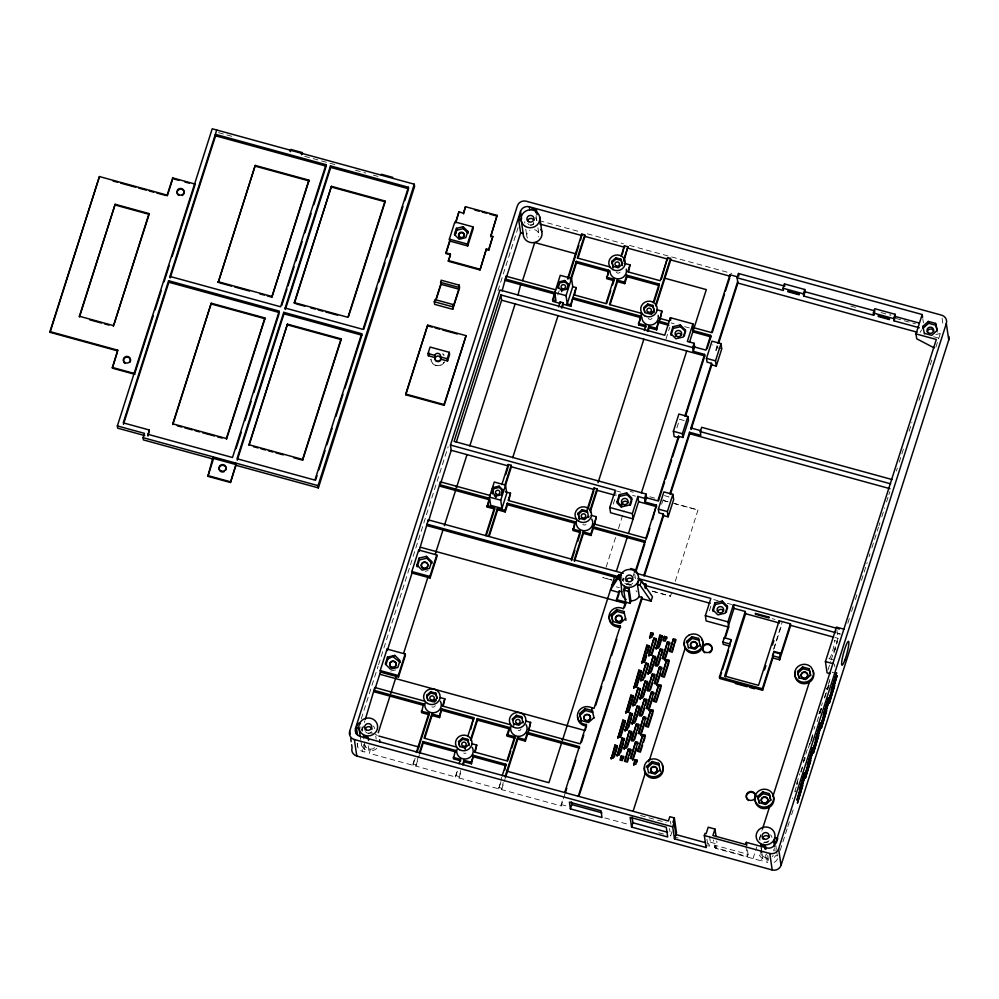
<?xml version="1.0" encoding="UTF-8"?>
<svg xmlns="http://www.w3.org/2000/svg" width="999" height="999" viewBox="0 0 999 999"><rect width="100%" height="100%" fill="white"/><g stroke="black" fill="none" stroke-linecap="round" stroke-linejoin="round"><path stroke-width="0.75" stroke-dasharray="5 3.75" d="M361.313 718.756L378.109 666.133M378.559 664.735L448.151 446.715M497.964 290.684L518.356 226.773M361.675 730.818L364.91 720.704M357.742 743.144A7.093 6.718 -8.3 0 0 362.45 751.46L364.635 752.06L365.409 749.612L363.449 736.113M533.716 222.365L532.942 224.812A9.453 8.954 -8.3 0 0 530.481 225.075M415.172 758.253L412.924 765.296L369.305 753.333L370.092 750.886L369.218 744.892M557.792 295.042L559.165 290.734M412.924 765.296L414.498 758.166M457.405 771.116L455.519 776.985L415.846 766.096L418.843 754.495M415.846 766.096L419.53 754.557M455.519 776.985L457.18 769.617M501.011 781.618L498.713 788.835L459.028 777.946L460.689 770.579M459.028 777.946L460.901 772.077M498.713 788.835L501.723 777.234M564.922 794.093L561.126 805.956L501.635 789.635L503.209 782.504M501.635 789.635L505.232 778.371M613.286 504.12L616.033 495.504L615.459 491.57M665.996 338.998L669.767 327.197M606.118 567.22L615.584 537.45M618.443 528.608L624.113 510.714M622.452 580.881L623.364 578.034L623.588 579.532M676.897 427.897L679.645 419.28L684.165 420.517L683.953 419.018M561.126 805.956L562.812 798.526M661.65 504.233L663.486 498.501M715.659 350.449L717.032 346.141L712.524 344.892M716.333 350.512L718.194 344.705M652.472 591.246L670.529 596.191L672.889 588.698M675.274 581.343L698.014 509.989L673.925 503.384M709.34 610.864L711.638 603.683M672.002 831.68L670.629 835.988L669.542 828.483M709.515 836.213L710.389 842.207L709.015 846.515L708.578 843.506L707.891 845.666L706.793 838.173M773.526 649.338L782.417 621.478M774.113 648.613L782.067 623.701M714.66 847.527L715.346 845.366L748.089 854.345L747.402 856.505L714.66 847.527L713.561 840.022M760.801 845.104L762.774 858.591L761.987 861.038L715.784 848.363L717.157 844.055L716.72 841.058M753.034 858.591L756.792 846.827M759.14 839.472L761.95 830.656M767.744 855.419L768.843 862.924L766.658 862.324L767.444 859.877L766.57 853.883M827.984 669.942L830.731 661.338M831.193 659.902L838.061 638.361L836.862 630.119M803.258 761.787L804.595 757.617M796.727 783.341L799.824 773.638M803.371 762.537L808.129 746.515M813.998 729.233L814.884 726.448M818.88 713.96L819.767 711.188M821.528 705.644L822.414 702.859M829.944 679.27L826.847 688.985L826.735 688.236M847.814 623.276L849.699 617.357M851.585 611.438L853.471 605.531M855.369 599.612L857.254 593.693M861.5 580.382L867.169 562.637M869.055 556.718L870.004 553.758M871.89 547.852L878.496 527.135M878.97 525.661L879.919 522.702M881.805 516.783L884.639 507.917M886.525 501.998L888.411 496.078M888.885 494.605L889.822 491.645M896.39 471.091L897.327 468.131M899.212 462.237L904.395 446.004M909.115 431.243L911.937 422.39M919.005 400.249L920.891 394.343M930.306 364.835L932.192 358.928M935.926 347.227L940.309 333.529L937.287 332.692M796.84 784.103L797.726 781.318M800.823 771.603L802.597 766.058M804.37 760.501L805.256 757.729M808.353 748.014L812.786 734.14M819.43 713.323L821.203 707.779M824.3 698.064L828.733 684.19M794.729 791.782L796.503 786.238M796.94 784.852L797.826 782.067M800.936 772.352L803.146 765.421M809.789 744.605L812.886 734.889M821.303 708.528L816.433 723.788L816.32 723.039M824.849 697.427L827.959 687.712M811.225 741.196L812.999 735.639M820.092 713.436L821.865 707.891M827.622 689.847L829.395 684.303M774.237 862.337A7.093 6.718 -8.3 0 0 777.672 858.316L778.333 856.243L775.773 855.531A9.453 8.954 -8.3 0 1 774.213 857.367M780.231 850.299L787.337 828.059M787.811 826.573L789.709 820.641M791.595 814.709L793.968 807.292M920.166 332.392L921.553 329.845M425.312 571.316L428.246 570.629M390.746 671.053L398.102 669.33M935.876 334.503L940.309 333.529M881.006 312.575L890.883 315.284L890.771 314.535M218.531 132.667L233.504 136.776M304.695 156.306L337.5 165.297M355.394 170.205L365.834 173.064M373.289 175.112L379.245 176.748M539.148 220.604L581.293 232.168M587.312 233.816L623.438 243.731M629.457 245.379L731.817 273.451M850.723 306.056L856.742 307.717M895.866 318.444L915.434 323.813M933.541 336.7L939.559 338.361M671.128 322.927L674.138 323.751M684.665 326.648L689.185 327.884M721.765 348.876L717.257 347.64L717.032 346.141M664.41 495.629L668.918 496.865L669.143 498.364M630.282 491.408L633.291 492.232M649.85 496.778L655.868 498.426M663.398 500.499L667.906 501.735M663.398 500.574L667.919 501.81M673.938 503.459L698.014 509.989M616.321 490.896L620.754 492.12M632.592 495.367L635.551 496.178M837.299 633.116L840.309 633.94M713.761 599.587L718.281 600.824M727.309 603.309L731.83 604.545M837.187 633.441L840.196 634.265M772.09 618.643L775.037 619.455M835.102 637.549L838.061 638.361M837.249 641.321L834.24 640.496A9.453 1.274 -74.7 0 1 832.492 651.448A9.453 1.274 -74.7 0 1 828.945 658.204M631.38 585.389L623.863 583.316L631.393 585.464M652.459 591.171L670.529 596.191M616.346 586.838L619.355 587.662M829.145 658.691L833.666 659.927M836.675 673.576L832.167 672.339L832.055 671.59M640.546 815.496L666.133 822.514M710.389 842.207L717.157 844.055M412.699 763.798L415.621 764.597M455.307 775.486L458.816 776.448M498.489 787.337L501.411 788.136M560.914 804.445L568.443 806.518M604.782 817.919L628.858 824.525M658.691 832.704L667.644 835.164M675.149 837.224L678.096 838.024M942.069 318.169L943.156 325.662M922.801 318.693L923.413 322.877M834.465 664.048L834.864 666.857M829.62 681.405L829.719 682.167M795.279 791.146L795.391 791.895M792.407 797.976L792.519 798.725M775.711 844.829L776.36 849.325M776.585 850.823L777.672 858.316M774.675 848.039L775.112 851.036M765.571 854.832L766.658 862.324M761.126 847.826L762 853.82M760.451 850.549L761.987 861.038M747.427 849.849L748.089 854.345M745.866 846.003L747.402 856.505M715.346 845.366L715.784 848.363M634.677 573.726L635.551 579.72A6.144 5.819 -8.3 0 0 634.003 577.197M670.479 821.178L670.916 824.175M633.329 573.688L633.691 576.186M621.453 575.287L622.327 581.281M536.076 215.597L536.95 221.591M537.937 227.859L538.811 233.866M525.761 229.171L526.86 236.676M375.761 736.151L376.198 739.148M368.206 745.841L369.305 753.333M360.864 726.81L361.301 729.807M363.536 744.555L364.635 752.06M360.264 736.463L360.701 739.46M360.926 740.958L362.45 751.46M357.18 743.618L357.617 746.615M762.774 858.591A9.453 8.954 -8.3 0 1 758.566 853.071M763.323 843.069A9.453 8.954 -8.3 0 1 768.081 841.957M376.848 748.376A9.453 8.954 -8.3 0 1 370.092 750.886M365.409 749.612A9.453 8.954 -8.3 0 1 361.213 744.093M368.269 733.229A9.453 8.954 -8.3 0 1 373.151 733.316M375.399 734.253A9.453 8.954 -8.3 0 1 377.297 735.714M769.018 840.659A3.546 3.359 -8.3 0 1 764.135 841.807M371.665 731.668A3.546 3.359 -8.3 0 1 370.317 732.879M369.455 733.204A3.546 3.359 -8.3 0 1 365.534 731.568M533.878 223.514A3.546 3.359 -8.3 0 1 532.529 224.713M531.668 225.037A3.546 3.359 -8.3 0 1 529.832 225M528.995 224.65A3.546 3.359 -8.3 0 1 527.747 223.401M773.189 855.419A6.144 5.819 -8.3 0 1 772.165 856.605M767.769 858.241A6.144 5.819 -8.3 0 1 761.85 852.309M773.401 849.6A6.144 5.819 -8.3 0 1 773.963 851.011M760.039 840.321A6.144 5.819 -8.3 0 1 760.801 835.913M770.491 834.877A6.144 5.819 -8.3 0 1 771.99 837.512M374.712 747.714A6.144 5.819 -8.3 0 1 364.623 744.705M362.649 731.218A6.144 5.819 -8.3 0 1 363.524 726.822M373.226 725.986A6.144 5.819 -8.3 0 1 374.662 728.658M534.627 229.67A6.144 5.819 -8.3 0 1 538.711 236.875M527.422 238.087A6.144 5.819 -8.3 0 1 529.945 230.17M524.887 223.177A6.144 5.819 -8.3 0 1 524.737 221.666M535.352 217.732A6.144 5.819 -8.3 0 1 536.85 220.367M626.773 584.053A9.453 8.954 -8.3 0 1 629.083 583.204M632.692 583.141A3.546 3.359 -8.3 0 1 626.56 583.029M635.963 590.696A6.144 5.819 -8.3 0 1 636.95 591.883M623.551 581.53A6.144 5.819 -8.3 0 1 624.35 578.608M444.343 362.113A7.093 6.718 -8.3 0 1 430.981 359.578L430.931 359.278A7.093 6.718 -8.3 0 0 444.305 361.813M442.807 354.083A7.093 6.718 -8.3 0 1 443.993 355.407M442.757 353.783A7.093 6.718 -8.3 0 1 443.956 355.107M835.077 650.162A9.453 1.274 -74.7 0 1 835.776 647.839M833.903 653.071A12.4 1.673 -74.7 0 1 835.326 647.901M836.588 644.105A12.4 1.673 -74.7 0 1 837.512 641.77M652.047 318.344A2.248 2.123 -8.3 0 1 648.164 318.281M620.142 272.128A2.248 2.123 -8.3 0 1 616.258 272.065M586.026 524.413A2.248 2.123 -8.3 0 1 582.854 524.363M521.003 729.108A2.248 2.123 -8.3 0 1 518.206 730.569M466.021 753.071A2.248 2.123 -8.3 0 1 463.773 753.034M435.214 705.581A2.248 2.123 -8.3 0 1 434.59 706.518M434.115 706.855A2.248 2.123 -8.3 0 1 431.88 706.805M611.813 580.019L602.784 577.547L611.825 580.094"/><path stroke-width="1.5" d="M540.946 229.433A9.453 8.954 -8.3 0 1 534.752 242.47A9.453 8.954 -8.3 0 1 523.189 233.604L521.216 220.117L521.615 217.794M626.223 599.575A9.453 8.954 -8.3 0 1 621.778 591.733L620.441 577.434M624.45 607.604L625.736 603.546L623.776 590.059L624.475 587.587L629.145 588.873L630.893 600.861L630.119 603.309L616.495 599.575L619.218 591.033L621.778 591.733M49.95 331.593L117.682 350.174L117.795 350.924L50.062 332.342L49.95 331.593L99.438 176.561L167.17 195.142L172.665 177.909L195.242 184.103L172.09 256.643M50.062 332.342L99.438 176.561M115.147 204.283L79.508 317.008L79.396 316.258L115.147 204.283L149.013 213.574L149.113 214.323L113.849 324.825M113.374 326.298L149.013 213.574M134.865 374.338L112.288 368.144L117.682 350.174M112.75 366.708L117.333 352.36M167.283 195.891L172.315 180.095M144.78 435.601L117.682 428.171L117.358 425.924L212.213 128.771L414.273 184.203L414.597 186.451L318.381 487.899L235.964 465.297L235.639 463.049M153.184 315.859L134.765 373.589L112.188 367.395M155.082 309.94L161.226 290.697M164.061 281.805L169.256 265.522M147.815 434.278L232.505 457.505L279.245 311.089L168.606 280.744L123.252 422.852L149.188 429.97L148.027 435.776L149.188 429.97M313.911 204.645L326.198 166.159L325.974 164.66L215.347 134.316L215.572 135.814L170.205 277.934L169.992 276.436L216.721 130.02M123.464 424.35L168.831 282.242L168.606 280.744M235.964 465.297L230.469 482.517L207.892 476.323L213.386 459.103L143.406 439.91L143.069 437.662L144.455 433.354L117.358 425.924M211.239 303.234L172.74 423.813L226.361 438.524L226.473 439.273L264.96 318.693L264.86 317.944L211.239 303.234L172.852 424.563M255.22 165.434L218.219 282.455L255.22 165.434L308.841 180.132L308.953 180.881L271.84 297.165L267.37 295.941M302.41 153.334L302.297 152.585L291.009 149.488L290.322 151.636L290.097 150.137M302.297 152.585L301.611 154.733L301.386 153.234M207.892 476.323L213.062 456.855M226.361 438.524L264.86 317.944M271.84 297.165L308.841 180.132M325.974 164.66L280.619 306.78L169.992 276.436M236.026 448.651L241.221 432.38M244.992 420.542L251.136 401.323M253.958 392.445L278.983 314.061M281.78 305.319L286.975 289.036M287.924 286.076L294.068 266.82M295.954 260.901L302.098 241.658M304.932 232.779L311.076 213.536M283.753 312.325L237.013 458.741L314.91 480.107L361.65 333.691L283.753 312.325L283.978 313.823L237.238 460.239M330.719 167.395L285.352 309.515L285.127 308.017L330.494 165.896L408.391 187.263L408.603 188.761L330.719 167.395L330.494 165.896M230.469 482.517L235.864 464.547L213.287 458.354M302.672 460.177L341.159 339.598L341.059 338.848L287.437 324.138L248.938 444.717L302.56 459.428L302.672 460.177L293.731 457.717M331.418 186.326L294.418 303.359L294.305 302.61L331.418 186.326L385.04 201.036L385.152 201.786L348.501 316.583M249.051 445.467L287.437 324.138M302.56 459.428L341.059 338.848M385.04 201.036L347.927 317.307L294.305 302.61M408.391 187.263L363.024 329.383L285.127 308.017M315.597 480.119L317.008 475.686M318.906 469.767L325.037 450.549M326.923 444.63L332.118 428.359M335.901 416.533L342.982 394.343M344.867 388.424L361.863 335.189L361.65 333.691M363.711 329.395L376.948 287.949M378.833 282.03L384.977 262.787M386.863 256.855L392.07 240.572M395.841 228.734L402.934 206.531M404.82 200.612L408.129 190.247M318.381 487.899L318.044 485.651L414.273 184.203M449.363 239.123L454.857 221.903L472.914 226.848L473.189 228.721L467.694 245.954L449.637 240.996L449.363 239.123L467.42 244.081L467.694 245.954M445.854 252.834L450.362 254.083L450.474 254.832L445.966 253.596L445.854 252.834L449.637 240.996M455.606 222.29L458.916 211.925L463.424 213.162L465.484 206.706L497.102 215.372L490.671 236.588L497.102 215.372M446.428 252.135L450.162 240.434M455.756 222.902L458.916 211.925M456.468 228.309L454.47 234.553L459.14 239.236L465.809 237.662L467.807 231.418L463.136 226.748L456.468 228.309L456.743 230.182L455.082 235.389M459.215 285.152L459.602 287.774L452.734 309.303L434.665 304.358L434.29 301.735L434.977 299.575L453.034 304.533L453.309 306.406L458.803 289.173L459.215 285.152L441.158 280.195L440.746 284.228L435.701 300.012M405.694 394.043L427.684 325.137L466.071 335.664L444.18 405.319L405.794 394.792L405.694 394.043L444.068 404.57L444.18 405.319M486.55 249.5L488.811 250.125L486.438 248.751L480.019 269.955L448.414 261.288L450.362 254.083M405.794 394.792L427.684 325.137M436.501 298.614L441.083 284.253M448.414 261.288L450.062 256.119M463.536 213.923L465.484 206.706M428.022 353.509L430.082 347.053L449.263 352.31L449.6 354.558L447.54 361.026L440.759 359.165A2.947 2.797 -8.3 0 1 437.075 361.089A2.947 2.797 -8.3 0 1 435.114 357.617L428.346 355.756L428.022 353.509L434.79 355.369A2.947 2.797 -8.3 0 1 438.474 353.446A2.947 2.797 -8.3 0 1 440.434 356.918L440.821 359.615M428.346 355.756L429.17 353.171M467.42 244.081L472.914 226.848M452.734 309.303L453.034 304.533M447.54 361.026L447.202 358.778L449.263 352.31M480.019 269.955L486.438 248.751M488.698 249.375L492.819 236.451L490.571 235.839M488.811 250.125L492.819 236.451M444.068 404.57L466.071 335.664M350.1 734.215L349.662 731.218L517.382 205.831A7.093 6.718 -8.3 0 1 526.211 201.224L941.632 315.172A7.093 6.718 -8.3 0 1 946.34 323.489L948.75 339.972L781.031 865.359A7.093 6.718 -8.3 0 1 772.202 869.967L356.78 756.018A7.093 6.718 -8.3 0 1 352.073 747.702L351.636 744.705M356.431 734.14L355.557 728.146L520.516 211.376A7.093 6.718 -8.3 0 1 529.358 206.768L922.189 314.523L922.601 317.307M357.53 735.064L356.443 727.572L357.854 723.114L360.427 723.813M555.756 289.847L506.093 276.224L506.306 277.722L520.616 232.904L518.656 219.405L520.079 214.947M490.122 495.479L440.447 481.855L440.671 483.354L451.223 450.299L450.462 445.054L499.95 290.022L664.76 335.227L670.354 317.682L692.931 323.876L692.806 331.905L710.876 336.863L707.105 348.663M365.372 719.255L374.812 687.499L424.475 701.111M380.207 670.579L387.075 649.05L405.144 654.008L405.357 655.506L398.489 677.035L380.419 672.077L380.207 670.579L398.264 675.536L398.489 677.035M411.825 571.54L418.693 549.999L436.763 554.957L436.975 556.455L430.107 577.984L412.038 573.039L411.825 571.54L429.882 576.485L430.107 577.984M418.693 549.999L418.918 551.498L428.321 519.855L571.353 559.09L571.565 560.589L574.862 550.274M428.321 519.855L428.534 521.353L440.447 481.855M502.122 290.846L506.093 276.224M380.419 672.077L375.025 688.998L374.812 687.499M412.038 573.039L387.3 650.549L387.075 649.05M685.576 416.121L704.782 355.931L704.57 354.42L693.281 351.336L692.732 347.577L500.824 294.942L454.083 441.371L645.991 494.006L646.54 497.752L645.167 502.06L656.455 505.157L652.547 519.592M387.512 657.13L385.314 664.023L390.472 669.18L397.827 667.457L400.025 660.564L394.867 655.406L387.512 657.13L387.787 659.003L386.026 664.522M419.13 558.091L419.405 559.964L417.207 566.845L416.933 564.972L419.13 558.091L426.486 556.356L431.643 561.513L431.918 563.386L426.76 558.229L426.486 556.356M456.268 442.182L501.598 300.2L500.824 294.942M535.639 212.6L536.426 210.152L531.755 208.866M431.643 561.513L429.445 568.406L422.09 570.142L416.933 564.972M378.259 732.704L389.947 696.116L389.722 694.617M396.228 676.423L390.834 693.331L390.609 691.832M403.571 653.421L427.847 577.372M435.177 554.408L442.969 529.994M444.343 525.686L455.581 490.484L455.369 488.986M467.02 454.632L456.468 487.699L456.256 486.201M469.817 445.891L515.134 303.908M517.932 295.18L521.003 283.354M522.577 280.594L534.727 242.545L576.161 253.908L578.858 245.454M398.264 675.536L405.144 654.008M429.882 576.485L436.763 554.957M417.42 751.223L429.071 714.697L421.503 712.624L423.588 703.908L373.913 690.284M486.251 535.589L494.717 509.065L487.15 506.993L489.235 498.264L439.56 484.652M489.448 497.102L494.268 482.03L505.556 485.114L506.755 493.369L501.948 508.441L490.659 505.344L489.448 497.102L500.736 500.199L501.948 508.441M560.139 301.935L560.352 303.434L552.784 301.361L552.572 299.862L560.252 275.312L571.54 278.409L572.739 286.651L567.245 303.883L570.629 304.807L570.841 306.306L563.274 304.233L563.061 302.734L560.139 301.935L558.528 306.955M487.15 506.993L488.986 501.211M553.246 299.912L555.094 294.131L505.419 280.507M493.793 487.4L492.395 493.631L493.793 487.4L499.088 486.151L502.784 489.872L501.785 494.855M559.44 281.768L558.041 287.987L559.44 281.768L564.722 280.519L568.431 284.228L567.432 289.223M416.296 752.534L428.858 713.199L421.278 711.126M485.564 535.564L494.493 507.567L486.925 505.494M501.823 484.602L508.241 464.498L511.163 465.297L511.388 466.808L500.736 500.199M567.507 278.833L581.793 234.103L584.715 234.902L584.927 236.401L578.021 258.054M505.706 474.612L508.004 467.432M568.194 278.871L575.699 255.369M580.656 239.822L581.793 234.103M512.712 457.654L558.041 315.672M502.784 489.872L501.211 494.817L495.916 496.066L492.22 492.357M568.431 284.228L566.845 289.186L561.563 290.422L557.854 286.713M419.305 753.059L422.989 741.508L455.394 750.399L455.619 751.897L423.214 743.006L422.989 741.508M431.78 713.998L431.993 715.496L439.56 717.582L439.348 716.071L431.78 713.998L424.063 738.161L456.468 747.052M488.486 536.363L497.415 508.366L504.982 510.439L505.207 511.938L497.639 509.865L497.415 508.366M504.745 485.402L511.163 465.297M561.45 307.754L563.061 302.734M570.367 279.82L576.273 261.338L608.678 270.23L607.567 275.899M584.715 234.902L577.335 257.992L609.74 266.883M419.992 753.109L423.214 743.006M424.737 738.249L431.993 715.496M489.173 536.388L497.639 509.865M562.075 308.004L563.274 304.233M567.245 303.883L566.033 295.642L576.485 262.837L576.273 261.338M439.348 716.071L441.645 708.853L473.763 717.669L470.766 729.233M440.334 697.614L444.842 698.85L442.545 706.068L510.277 724.65M504.982 510.439L507.292 503.221L575.024 521.803L575.237 523.301L507.504 504.72L507.292 503.221M505.444 491.833L510.489 493.219L508.179 500.437L575.911 519.018M570.629 304.807L576.123 287.587L572.739 286.651M439.56 717.582L441.645 708.853M443.219 706.131L444.842 698.85M505.207 511.938L507.504 504.72M508.866 500.487L510.489 493.219M570.841 306.306L572.927 297.59L640.659 316.171L638.573 324.887L646.153 326.96M574.5 294.855L576.123 287.587M453.184 757.342L460.464 759.34L460.676 760.838L453.396 758.84L455.394 750.399M612.574 284.977L613.96 280.669L606.68 278.671L608.678 270.23M459.053 763.736L460.464 759.34M467.794 736.363L473.763 717.669M606.455 277.173L613.736 279.171L605.931 303.609L573.826 294.805M621.116 256.069L624.387 245.791L627.896 246.753L623.9 261.463M606.618 303.671L610.739 290.734M622.265 254.633L624.387 245.791M462.562 764.697L463.961 760.301L471.241 762.299L471.466 763.798L464.185 761.8L463.961 760.301M470.379 740.197L477.272 718.631L509.378 727.434L509.602 728.933L477.485 720.129L477.272 718.631M617.245 280.132L617.457 281.631L624.737 283.629L624.525 282.13L617.245 280.132L609.44 304.57L641.558 313.386L641.77 314.885M623.676 259.965L627.896 246.753M463.249 764.735L464.185 761.8M471.066 740.259L477.485 720.129M610.114 304.633L617.457 281.631M471.241 762.299L473.464 755.356L505.869 764.235L504.707 770.067M472.377 743.868L476.748 745.067L474.525 752.01L506.93 760.901L514.647 736.725L507.08 734.652L509.378 727.434M624.525 282.13L626.735 275.187L659.14 284.066L659.365 285.564L626.96 276.686L626.735 275.187M624.2 263.299L630.019 264.897L627.809 271.84L660.214 280.731L667.582 257.642L670.504 258.441L670.716 259.94L655.968 306.131M471.466 763.798L473.464 755.356M475.187 752.122L476.748 745.067M624.737 283.629L626.96 276.686M628.471 271.953L630.019 264.897M572.714 529.02L580.282 531.093L580.506 532.592L572.939 530.519L575.024 521.803M638.573 324.887L641.558 313.386M511.688 748.176L514.86 738.224L507.292 736.151L509.14 730.381M573.401 529.07L574.775 524.75M502.185 775.786L505.869 764.235M571.353 559.09L580.282 531.093M587.162 509.565L594.03 488.036L596.952 488.836L597.177 490.334L590.297 511.863M644.33 330.482L645.928 325.462L638.361 323.389M653.246 302.547L659.14 284.066M507.604 760.976L510.776 751.023M577.684 541.433L580.032 534.065M588.299 508.191L593.793 490.971M654.37 301.211L658.903 286.988M661.35 279.345L667.582 257.642M598.039 482.667L643.831 339.21M505.007 776.872L517.569 737.537L525.137 739.61L525.362 741.108L517.782 739.035L517.569 737.537M583.428 533.391L574.487 561.388L574.275 559.89L583.204 531.893L590.784 533.978L590.996 535.476L583.428 533.391L583.204 531.893M590.084 510.364L596.952 488.836M647.252 331.293L648.851 326.261L656.418 328.346L656.643 329.845L649.075 327.759L648.851 326.261M655.756 304.633L670.504 258.441M505.681 776.96L517.782 739.035M647.864 331.531L649.075 327.759M525.137 739.61L527.447 732.392L579.37 746.628L579.595 748.126L527.659 733.89L527.447 732.392M530.631 722.377L528.546 731.106L530.631 722.377L526.123 721.141M590.784 533.978L593.081 526.76L645.017 540.996L645.229 542.494L593.306 528.259L593.081 526.76M596.278 516.745L594.193 525.462L596.278 516.745L591.233 515.359M656.418 328.346L658.728 321.116L668.606 323.826M661.925 311.114L659.839 319.83L661.925 311.114L656.867 309.727M525.362 741.108L527.659 733.89M590.996 535.476L593.306 528.259M656.643 329.845L658.728 321.116M645.167 502.06L644.617 498.314L637.849 496.453L632.342 513.673L633.116 518.918L610.539 512.737L609.765 507.48L615.272 490.259L450.462 445.054M617.132 501.548L619.343 494.655L626.698 492.919L631.855 498.089L629.657 504.97L622.29 506.705L617.132 501.548L617.394 503.271L621.515 507.392M672.951 326.698L670.754 333.591L675.911 338.748L683.266 337.025L685.464 330.132L680.307 324.975L672.951 326.698L673.201 328.421L671.003 335.314M617.394 503.271L619.592 496.378L619.343 494.655M630.344 505.319L631.668 501.186M684.39 335.989L685.464 330.132M692.931 323.876L687.337 341.421L694.105 343.281L694.655 347.028L693.281 351.336M616.395 571.278L627.172 537.537L626.947 536.038M628.521 533.316L638.611 501.698L637.849 496.453M641.395 492.957L686.725 350.974M689.51 342.232L693.693 329.121M694.168 327.66L706.318 289.61L664.884 278.234L664.66 276.735M619.218 591.033L619.43 592.532L610.401 590.059L617.469 579.045L618.893 574.587L621.453 575.287M644.617 498.314L645.991 494.006M692.732 347.577L694.105 343.281M617.619 598.226L618.98 593.955M672.577 456.83L678.671 437.749L674.15 436.513L673.388 431.268L678.883 414.036L687.911 416.508L688.461 420.267L682.966 437.487L678.446 436.251L657.829 500.849L646.54 497.752M630.119 603.309L628.371 591.321L629.145 588.873M634.465 572.227L635.239 569.78L630.569 568.506M564.697 792.594L579.37 746.628M625.524 602.047L623.364 608.803L621.203 607.892A9.453 8.954 -8.3 0 0 609.427 614.023A9.453 8.954 -8.3 0 0 615.709 625.112L620.317 626.073L594.005 708.453L589.585 706.942A9.453 8.954 -8.3 0 0 577.809 713.074A9.453 8.954 -8.3 0 0 584.09 724.163L586.438 724.5L580.257 743.843L528.334 729.607M635.639 570.342L645.017 540.996M646.116 539.71L645.903 538.211L656.455 505.157M684.889 416.084L704.57 354.42M692.594 330.407L710.651 335.364L705.943 350.125L694.655 347.028M737.524 276.823L729.994 274.762L711.538 332.58L693.481 327.622M565.397 792.607L566.808 788.161M569.655 779.257L575.799 759.989M581.418 742.394L583.778 735.014M585.551 729.445L586.438 724.5M636.326 570.367L644.767 543.968M646.578 538.274L649.787 528.209M658.516 500.874L664.61 481.793M665.546 478.858L671.64 459.765M712.237 332.592L724.537 294.043M725.486 291.084L729.745 277.734M595.641 705.544L601.748 686.413M603.621 680.531L609.727 661.4M611.6 655.519L616.77 639.335M658.366 509.103L663.86 491.883L672.889 494.355L673.651 499.6L668.156 516.82L663.636 515.584L663.423 514.085L658.903 512.849L658.366 509.103L667.394 511.575L668.156 516.82M682.966 437.487L682.417 433.741L687.911 416.508M706.48 358.379L711.975 341.146L721.003 343.631L721.765 348.876L716.271 366.096L711.75 364.86L711.538 363.361L707.017 362.125L706.48 358.379L715.509 360.851L716.271 366.096M718.656 343.231L737.874 283.042L737.112 277.797L738.486 273.489L784.764 286.176L784.44 283.928L804.757 289.51L805.082 291.758L803.708 296.054L873.7 315.259L874.612 312.387M641.47 580.781L652.472 596.74L651.048 601.198L640.047 585.239L641.47 580.781L638.898 580.069L637.474 584.527L639.235 596.528L641.795 597.227L642.007 598.726L578.945 796.29M643.743 575.749L663.423 514.085M669.854 493.931L689.547 432.267L700.836 435.364L700.287 431.618L701.66 427.31L892.07 479.532M711.75 364.86L691.133 429.458L690.921 427.959L711.538 363.361M717.969 343.206L737.662 281.543M644.43 575.786L663.636 515.584M670.541 493.956L689.76 433.766L689.547 432.267M570.392 808.853L569.405 802.11L601.011 810.776L601.997 817.519L570.392 808.853L571.765 804.545L571.366 801.847M667.394 511.575L672.889 494.355M715.509 360.851L721.003 343.631M578.259 796.278L641.795 597.227M645.029 587.075L645.941 584.228L642.956 583.416M645.254 588.573L645.941 584.228M615.159 746.565L611.176 759.053L614.934 745.067L617.195 745.691L617.419 747.19L615.159 746.565L614.934 745.067M623.139 721.59L617.819 738.249L622.914 720.092L625.174 720.716L625.386 722.215L623.139 721.59L622.914 720.092M631.106 696.615L625.786 713.261L630.881 695.117L633.141 695.729L633.366 697.24L631.106 696.615L630.881 695.117M639.073 671.64L633.766 688.286L638.861 670.142L641.121 670.754L641.333 672.252L639.073 671.64L638.861 670.142M647.052 646.665L641.733 663.311L646.828 645.154L649.088 645.779L649.313 647.277L647.052 646.665L646.828 645.154M651.036 634.165L649.712 638.336L650.824 632.667L653.084 633.291L653.296 634.79L651.036 634.165L650.824 632.667M617.195 745.691L613.211 758.179L610.951 757.554M625.174 720.716L619.855 737.362L617.594 736.75M633.141 695.729L627.834 712.387L625.574 711.763M641.121 670.754L635.801 687.412L633.541 686.788M649.088 645.779L643.781 662.437L641.52 661.813M653.084 633.291L651.748 637.449L649.487 636.838M614.323 756.905L616.97 748.576M620.516 737.474L624.949 723.601M628.496 712.499L632.916 698.626M636.463 687.524L640.896 673.638M644.442 662.537L646.653 655.606M647.539 652.834L648.863 648.663M622.327 739.485L617.02 756.131L622.115 737.986L624.375 738.598L624.587 740.097L622.327 739.485L622.115 737.986M630.307 714.51L624.987 731.156L630.082 713.011L632.342 713.623L632.567 715.122L630.307 714.51L630.082 713.011M638.061 688.024L632.742 704.682L635.002 705.294L640.322 688.648L638.061 688.024L632.966 706.181M646.028 663.049L640.721 679.707L642.981 680.319L648.289 663.673L646.028 663.049L640.933 681.206M654.008 638.074L648.688 654.72L650.948 655.344L656.268 638.698L654.008 638.074L648.913 656.218M624.375 738.598L619.055 755.256L616.795 754.632M632.342 713.623L627.035 730.281L624.775 729.657M620.604 752.584L623.701 742.881M628.571 727.609L631.68 717.894M636.55 702.634L639.647 692.919M644.517 677.659L648.064 666.558M651.61 655.456L656.043 641.583M621.316 755.868L619.979 760.039L622.24 760.651L623.576 756.493L621.316 755.868L620.641 760.152M629.283 730.893L624.188 749.05L629.283 730.893L631.543 731.518L631.768 733.016L627.335 746.89M637.262 705.918L632.167 724.063L637.262 705.918L639.522 706.543L639.735 708.041L635.302 721.915M645.229 680.943L640.134 699.088L645.229 680.943L647.489 681.555L647.714 683.054L643.281 696.94M653.209 655.968L648.114 674.113L653.209 655.968L655.469 656.58L655.681 658.079L651.248 671.952M660.064 636.65L656.081 649.138L659.852 635.152L662.112 635.764L662.325 637.262L660.064 636.65L659.852 635.152M631.543 731.518L626.223 748.164L623.975 747.552M639.522 706.543L634.203 723.189L631.942 722.564M647.489 681.555L642.17 698.214L639.922 697.589M655.469 656.58L650.149 673.239L647.889 672.614M662.112 635.764L658.116 648.251L655.868 647.639M659.228 646.977L661.887 638.648M628.483 748.788L624.5 761.275L626.76 761.887L630.744 749.4L628.483 748.788L625.162 761.388M636.463 723.813L631.143 740.459L633.403 741.083L638.723 724.425L636.463 723.813L631.805 740.571M644.43 698.825L639.123 715.484L641.37 716.096L646.69 699.45L644.43 698.825L639.785 715.596M652.409 673.85L647.09 690.509L649.35 691.121L654.67 674.475L652.409 673.85L647.752 690.621M660.376 648.875L655.069 665.521L657.317 666.146L662.637 649.5L660.376 648.875L655.731 665.634M664.372 636.388L663.036 640.546L665.297 641.171L666.62 637L664.372 636.388L663.698 640.659M627.422 762L628.746 757.841M629.632 755.069L630.744 749.4M634.502 739.797L636.725 732.866M637.612 730.094L638.723 724.425M642.482 714.822L644.692 707.891M645.579 705.107L646.69 699.45M650.449 689.847L652.672 682.904M653.558 680.132L654.67 674.475M658.428 664.872L660.639 657.929M661.525 655.157L662.637 649.5M632.604 758.965L637.924 742.319L635.664 741.695L630.344 758.353L632.604 758.965L632.817 760.464M640.571 733.99L645.891 717.344L643.631 716.72L638.324 733.378L640.571 733.99L640.796 735.489M648.551 709.015L653.858 692.357L651.61 691.745L646.291 708.391L648.551 709.015L648.763 710.514M656.518 684.04L661.837 667.382L659.577 666.77L654.27 683.416L656.518 684.04L656.743 685.539M664.497 659.065L669.805 642.407L667.557 641.783L662.237 658.441L664.497 659.065L664.71 660.564M631.006 758.466L635.664 741.695M638.985 733.478L643.631 716.72M646.952 708.503L651.61 691.745M654.932 683.528L659.577 666.77M662.899 658.553L667.557 641.783M737.112 277.797L783.391 290.484L783.066 288.236L784.44 283.928M633.266 759.078L636.813 747.976M641.233 734.103L644.78 723.001M649.213 709.128L652.759 698.026M657.18 684.153L660.726 673.051M665.159 659.165L668.706 648.064M635.077 761.088L633.753 765.246L634.865 759.59L637.112 760.202L637.337 761.713L635.077 761.088L634.865 759.59M642.832 734.615L637.512 751.26L639.772 751.885L645.092 735.227L642.832 734.615L638.174 751.373M650.811 709.627L645.491 726.285L647.752 726.91L653.059 710.252L650.811 709.627L646.153 726.398M658.778 684.652L653.458 701.31L655.719 701.922L661.038 685.277L658.778 684.652L654.12 701.423M666.758 659.677L661.438 676.335L663.698 676.947L669.005 660.302L666.758 659.677L662.1 676.435M673.401 638.861L669.405 651.348L671.665 651.972L675.649 639.485L673.401 638.861L670.067 651.46M637.112 760.202L635.789 764.372L633.528 763.748M640.434 751.997L642.657 745.054M643.543 742.282L644.867 738.111M648.413 727.01L652.834 713.136M656.38 702.035L660.814 688.161M664.36 677.06L668.781 663.186M672.327 652.085L675.649 639.485M633.091 811.3L645.292 773.076L645.067 771.578M649.338 760.376L685.152 648.189M631.568 827.072L630.144 817.332L666.271 827.234L667.694 836.987L631.568 827.072L632.941 822.764L632.13 817.194M803.708 296.054L803.383 293.806L804.757 289.51M725.511 637.15L728.708 627.11L706.131 620.916L705.369 615.671L710.863 598.438L637.936 578.433M714.934 602.834L712.737 609.727L717.894 614.885L725.249 613.161L727.447 606.268L722.289 601.111L714.934 602.834L715.197 604.557L712.986 611.45M702.547 648.076L703.259 645.841A4.72 4.471 -8.3 0 1 710.976 645.329A4.72 4.471 -8.3 0 1 708.728 652.384A4.72 4.471 -8.3 0 1 702.547 648.076L702.659 648.826A4.72 4.471 -8.3 0 0 704.869 652.747M702.659 648.826L703.259 645.841M726.385 612.125L727.447 606.268M728.708 627.11L727.946 621.865L733.441 604.632L835.801 632.704M729.982 646.191L723.214 644.33L722.889 642.082L724.263 637.774L731.031 639.635L731.143 640.384L719.455 676.985L719.68 678.483L762.574 690.259L772.889 657.954L772.552 655.706L773.925 651.398L780.706 653.259L780.818 654.008L774.038 652.147L773.925 651.398M733.441 604.632L733.99 608.379L724.375 638.523L724.263 637.774M729.769 644.692L731.031 639.635M355.557 728.146A7.093 6.718 -8.3 0 0 360.264 736.463L668.443 820.991L669.817 816.683L674.337 817.919L672.964 822.227L674.088 822.539L675.836 834.527L674.462 838.835L706.068 847.514L706.755 845.354M720.142 677.022L721.553 672.614M722.489 669.68L728.583 650.599M674.462 838.835L672.714 826.847L674.088 822.539M733.99 608.379L745.279 611.475L724.662 676.073L758.528 685.364L779.145 620.766L790.434 623.863L790.659 625.362L779.657 659.815L772.889 657.954M725.461 676.86L745.616 613.723L745.279 611.475M675.599 835.788L676.523 832.916L674.337 817.919M706.068 847.514L704.32 835.514L705.007 833.366L706.143 833.678L708.204 827.209L714.972 829.07L716.071 836.563M873.7 315.259L873.376 313.012L874.749 308.703L895.067 314.273L895.391 316.521L894.018 320.829L919.267 327.759M764.485 669.992L765.883 665.584M772.452 645.042L773.85 640.634M714.972 829.07L712.911 835.526L745.641 844.505L746.34 842.357L766.658 847.926A7.093 6.718 -8.3 0 0 775.486 843.331L936.325 339.473L916.008 333.903L922.189 314.523M762.574 690.259L762.349 688.748L773.588 653.583M779.657 659.815L779.332 657.567L780.706 653.259M780.818 654.008L790.434 623.863M894.018 320.829L893.693 318.581L895.067 314.273M754.932 798.263L755.644 796.028A4.72 4.471 -8.3 0 0 749.462 791.707A4.72 4.471 -8.3 0 0 747.215 798.763A4.72 4.471 -8.3 0 0 754.932 798.263L755.044 799.013A4.72 4.471 -8.3 0 1 754.27 799.924M755.044 799.013L755.644 796.028M762.424 829.182L769.455 807.13L769.242 805.631M809.327 682.242L773.039 795.916L772.826 794.417M764.697 848.825L765.471 846.378L760.801 845.104M830.082 673.638L827.072 672.814L825.424 661.575L836.425 627.122L843.955 629.183M781.031 865.359L778.633 848.875L946.34 323.489M773.8 842.045L775.224 837.587L777.796 838.286L776.373 842.744L773.8 842.045L774.462 846.54M611.825 585.601L618.893 574.587M611.85 261.363L613.261 267.645L611.85 261.363L615.809 257.792L621.003 259.216L622.414 265.484L621.003 259.216M612.025 262.637L615.996 259.066L615.809 257.792M622.227 264.211L618.269 267.794L613.074 266.371M647.714 304.008L643.743 307.58L644.967 312.587L650.162 314.011L654.133 310.427L652.896 305.432L647.714 304.008L647.889 305.282L643.93 308.853L644.855 312.612M651.336 314.385L654.32 311.7L654.133 310.427M578.096 513.211L582.067 509.64L587.262 511.063L588.673 517.332L588.486 516.058L584.527 519.642L579.333 518.219L578.096 513.211L579.52 519.492L579.333 518.219M578.284 514.485L582.255 510.914L582.067 509.64M426.673 695.316L430.631 691.745L435.826 693.169L437.05 698.164L433.091 701.748L427.897 700.324L426.673 695.316L427.772 700.349M426.86 696.59L430.819 693.019L430.631 691.745M434.265 702.122L436.251 700.336M459.677 746.565L458.566 741.533L462.537 737.961L467.719 739.385L468.956 744.38L464.985 747.964L465.172 749.238M458.753 742.806L462.724 739.235L462.537 737.961M928.333 321.428L928.608 323.301L923.088 328.271L922.826 326.398L928.333 321.428L935.564 323.401L937.274 330.369L931.755 335.339L924.525 333.354M612.874 621.965L611.226 614.522L616.745 609.54L623.975 611.525L625.948 620.354M611.5 616.395L617.02 611.413L616.745 609.54M512.462 718.843L516.421 715.272L521.615 716.695L523.026 722.976L522.852 721.703L518.881 725.274L513.686 723.85L513.873 725.124L512.462 718.843L512.649 720.129L516.608 716.545L516.421 715.272M625.674 618.481L620.167 623.463L612.936 621.478L611.226 614.522M581.256 721.003L579.607 713.573L585.127 708.591L592.357 710.576L593.993 718.019M579.882 715.446L585.402 710.464L585.127 708.591M594.055 717.532L588.548 722.502L581.318 720.529L579.607 713.573M691.945 636.638L692.207 638.361L687.2 642.869L686.95 641.146L691.945 636.638L698.501 638.423L700.299 646.453M700.049 644.73L695.042 649.238L688.498 647.452M652.085 761.525L652.335 763.248L647.34 767.756L647.09 766.033L652.085 761.525L658.628 763.311L660.426 771.34M660.177 769.617L655.182 774.125L648.626 772.339M797.577 671.49L802.584 666.97L809.128 668.768L810.676 675.074L805.669 679.582L799.125 677.784L797.577 671.49L799.063 678.259M797.826 673.214L802.834 668.693L802.584 666.97M757.717 796.378L762.712 791.857L769.255 793.656L770.803 799.962L765.808 804.47L759.265 802.672L757.717 796.378L759.203 803.146M757.966 798.101L762.961 793.581L762.712 791.857M387.787 659.003L394.867 655.406M456.743 230.182L463.411 228.621L468.081 233.291L467.807 231.418M559.627 283.042L564.91 281.793L568.618 285.502M673.201 328.421L680.556 326.698L685.714 331.855M493.981 488.673L499.275 487.425L502.972 491.146M619.592 496.378L626.947 494.642L632.105 499.812M419.405 559.964L426.76 558.229M715.197 604.557L722.552 602.834L727.709 607.991M620.317 626.073L620.529 627.572L615.921 626.61A9.453 8.954 -8.3 0 1 609.64 615.521M586.65 725.998L584.303 725.661A9.453 8.954 -8.3 0 1 577.622 716.882M928.608 323.301L935.838 325.274L937.199 330.844M805.082 291.758L875.074 310.951M895.391 316.521L919.155 323.039M783.066 288.236L803.383 293.806M873.376 313.012L893.693 318.581M539.897 224.051L582.005 235.602M584.927 236.401L624.612 247.29M628.121 248.252L667.794 259.141M670.716 259.94L730.219 276.261L729.994 274.762M215.572 135.814L326.198 166.159M518.656 219.405L521.216 220.117M474.625 209.94L479.145 211.176M482.155 212L486.675 213.237M489.685 214.061L497.202 216.121M737.874 283.042L916.982 332.168M520.616 232.904L523.189 233.604M615.996 259.066L621.191 260.489M255.332 166.184L308.953 180.881M331.531 187.075L385.152 201.786M576.485 262.837L608.891 271.728M647.889 305.282L653.084 306.705L654.32 311.7M178.796 180.32L172.777 178.659L172.665 177.909M184.815 181.968L189.335 183.204M659.615 318.331L669.492 321.041M448.301 260.539L479.907 269.206M505.207 279.008L566.033 295.642M573.151 299.088L640.883 317.67M658.94 322.615L668.818 325.324M552.572 299.862L555.956 300.786L554.745 292.545M113.099 181.031L117.607 182.268M120.617 183.092L135.677 187.225M138.686 188.049L146.204 190.11M149.213 190.934L153.734 192.17M156.743 192.994L165.772 195.479M440.472 282.355L458.529 287.3M501.598 300.2L704.782 355.931M440.746 284.228L458.803 289.173M115.247 205.032L149.113 214.323M434.29 301.735L452.347 306.681M427.797 325.886L432.217 327.098M435.177 327.909L439.597 329.121M442.557 329.932L457.317 333.978M218.107 281.706L271.728 296.416M219.705 282.867L231.618 286.126M234.603 286.95L249.5 291.034M259.927 293.893L264.385 295.117M295.904 303.758L304.845 306.218M310.801 307.842L315.272 309.078M318.244 309.89L322.714 311.114M325.699 311.938L337.612 315.197M168.831 282.242L279.458 312.587M283.978 313.823L361.863 335.189M440.434 356.918L447.202 358.778M690.921 427.959L700.799 430.669M700.287 431.618L890.683 483.841M689.76 433.766L889.947 488.673M211.351 303.983L264.96 318.693M287.537 324.887L341.159 339.598M673.388 431.268L682.417 433.741M79.396 316.258L113.262 325.549M89.823 319.83L101.598 323.064M104.545 323.863L108.953 325.087M451.223 450.299L508.466 465.996L508.241 464.498M511.388 466.808L594.255 489.535L594.03 488.036M597.177 490.334L614.585 495.104M638.611 501.698L656.668 506.655M609.765 507.48L632.342 513.673M582.255 510.914L587.449 512.337L587.262 511.063M593.968 523.963L645.903 538.211M439.785 486.151L489.448 499.775M177.322 425.799L181.793 427.023M184.765 427.834L192.22 429.882M195.192 430.694L199.663 431.918M202.647 432.742L214.56 436.001M217.532 436.825L222.003 438.049M253.521 446.69L257.992 447.914M260.964 448.738L265.434 449.962M268.419 450.774L272.877 451.998M275.861 452.822L283.304 454.857M143.069 437.662L318.044 485.651M839.435 629.02L637.824 573.726L635.239 569.78M574.275 559.89L623.201 573.314M426.948 524.163L618.856 576.798M427.16 525.661L617.569 577.884M646.166 585.726L710.152 603.284M790.659 625.362L833.628 637.15M745.616 613.723L779.47 623.014L779.145 620.766M617.469 579.045L620.029 579.745M637.474 584.527L640.047 585.239M207.78 475.574L230.357 481.768M623.776 590.059L628.371 591.321M705.369 615.671L727.946 621.865M642.007 598.726L651.048 601.198M420.292 547.202L625.736 603.546M825.424 661.575L832.954 663.636M617.02 611.413L624.25 613.398L623.975 611.525M722.889 642.082L729.657 643.943M772.552 655.706L779.332 657.567M692.207 638.361L698.751 640.147L698.501 638.423M802.834 668.693L809.377 670.491L810.614 675.536M664.585 637.886L666.845 638.511L666.62 637M673.613 640.359L675.873 640.983M654.22 639.572L656.48 640.197L656.268 638.698M667.769 643.281L670.029 643.905M660.601 650.374L662.861 650.998M653.421 657.467L655.681 658.079M666.97 661.176L669.23 661.8L669.005 660.302M719.455 676.985L762.349 688.748M735.326 683.503L747.14 686.738M750.087 687.549L754.52 688.761M646.253 664.547L648.513 665.172L648.289 663.673M659.802 668.269L662.05 668.88M652.622 675.349L654.882 675.973M645.454 682.442L647.714 683.054M659.003 686.151L661.251 686.775L661.038 685.277M638.274 689.522L640.534 690.147L640.322 688.648M651.823 693.244L654.083 693.855M644.655 700.324L646.915 700.948M637.474 707.417L639.735 708.041M651.023 711.138L653.284 711.75L653.059 710.252M643.856 718.219L646.116 718.843M585.402 710.464L592.632 712.449L592.357 710.576M636.675 725.311L638.935 725.923M629.507 732.392L631.768 733.016M643.056 736.113L645.304 736.725L645.092 735.227M635.876 743.194L638.136 743.818M379.732 674.238L585.189 730.581M430.819 693.019L436.014 694.442L436.938 698.189M516.608 716.545L521.803 717.969L521.615 716.695M628.708 750.286L630.968 750.898M652.335 763.248L658.878 765.034L658.628 763.311M762.961 793.581L769.505 795.379L770.753 800.424M621.528 757.367L623.788 757.991L623.576 756.493M374.138 691.783L423.801 705.406L423.588 703.908M441.87 710.351L473.976 719.168M462.724 739.235L467.907 740.659L469.143 745.654M464.985 747.964L459.79 746.54L458.566 741.533M473.676 756.855L506.081 765.734M356.443 727.572L359.003 728.271L360.102 735.776M378.808 736.038L418.768 747.002L418.544 745.504M349.662 731.218A7.093 6.718 -8.3 0 0 354.37 739.535L672.714 826.847M704.32 835.514L769.792 853.471A7.093 6.718 -8.3 0 0 778.633 848.875M571.765 804.545L601.873 812.811M632.941 822.764L667.557 832.267M675.836 834.527L705.594 842.694M363.449 736.113L368.119 737.399L368.556 740.396M934.152 347.889L916.72 338.773L916.008 333.903M392.894 656.655L400.299 662.437M494.255 495.479L496.103 497.34L495.916 496.066M701.66 639.585L702.047 640.097A9.453 8.954 -8.3 0 1 698.164 652.285A9.453 8.954 -8.3 0 1 685.389 648.776L684.515 646.603A9.453 8.954 -8.3 0 1 684.69 641.957M812.674 670.441L813.536 672.614A9.453 8.954 -8.3 0 1 810.788 681.231L808.79 682.617A9.453 8.954 -8.3 0 1 795.316 672.302M772.814 795.329L773.676 797.502A9.453 8.954 -8.3 0 1 770.928 806.118L768.918 807.504A9.453 8.954 -8.3 0 1 755.444 797.19M922.826 326.398L924.462 333.841M686.95 641.146L688.436 647.914M647.09 766.033L648.576 772.801M935.564 323.401L935.838 325.274M809.128 668.768L809.377 670.491M738.486 273.489L738.848 275.986M710.651 335.364L710.876 336.863M769.255 793.656L769.505 795.379M769.792 853.471L772.202 869.967M765.471 846.378L765.908 849.387M722.289 601.111L722.552 602.834M680.307 324.975L680.556 326.698M670.354 317.682L670.716 320.179M746.34 842.357L746.777 845.354M678.446 436.251L678.671 437.749M652.896 305.432L653.084 306.705M613.736 279.171L613.96 280.669M626.698 492.919L626.947 494.642M575.948 252.41L576.161 253.908M624.475 587.587L624.912 590.584M648.651 760.364L648.863 761.862M614.335 575.561L614.56 577.06L562.412 740.384L562.2 738.885M616.495 599.575L616.708 601.073M618.056 625.449L618.269 626.947M564.722 280.519L564.91 281.793M561.563 290.422L561.75 291.708M539.622 216.621L541.82 231.606M536.426 210.152L537.075 214.648M529.358 206.768L529.795 209.765M520.516 211.376L521.178 215.871M591.758 707.841L591.97 709.34M561.313 741.683L561.525 743.181L548.913 782.692L507.48 771.328L507.255 769.829M463.136 226.748L463.411 228.621M499.088 486.151L499.275 487.425M455.469 231.431L455.744 233.304M492.42 488.261L492.644 489.76M494.493 507.567L494.717 509.065M514.647 736.725L514.86 738.224M507.08 734.652L507.292 736.151M434.79 355.369L435.177 358.067M392.719 178.097L392.607 177.347L381.318 174.251L381.431 175M467.719 739.385L467.907 740.659M435.826 693.169L436.014 694.442M428.858 713.199L429.071 714.697M291.009 149.488L291.121 150.237M354.37 739.535L356.78 756.018M350.761 738.711L351.198 741.708M662.175 764.984A9.453 8.954 -8.3 0 1 658.291 777.172A9.453 8.954 -8.3 0 1 645.516 773.663L644.655 771.49A9.453 8.954 -8.3 0 1 644.817 766.845M948.875 336.501A7.093 6.718 -8.3 0 1 948.75 339.972M692.082 647.876A3.309 3.134 -8.3 0 1 690.883 643.806A3.309 3.134 -8.3 0 1 695.054 642.257A3.309 3.134 -8.3 0 1 696.99 646.053M696.628 646.803A3.309 3.134 -8.3 0 1 695.379 647.926M652.21 772.764A3.309 3.134 -8.3 0 1 651.498 768.019A3.309 3.134 -8.3 0 1 656.555 768.106A3.309 3.134 -8.3 0 1 655.519 772.814M767.744 801.285A3.309 3.134 -8.3 0 1 762.836 803.109M762.175 802.597A3.309 3.134 -8.3 0 1 763.423 797.502A3.309 3.134 -8.3 0 1 767.894 800.474M807.754 675.586A3.309 3.134 -8.3 0 1 802.709 678.221M802.035 677.709A3.309 3.134 -8.3 0 1 802.896 672.789A3.309 3.134 -8.3 0 1 807.667 674.775M586.201 720.816A3.309 3.134 -8.3 0 1 584.527 715.958A3.309 3.134 -8.3 0 1 589.934 716.046A3.309 3.134 -8.3 0 1 587.912 720.841M390.584 666.72A3.309 3.134 -8.3 0 1 391.983 661.575A3.309 3.134 -8.3 0 1 396.278 664.872A3.309 3.134 -8.3 0 1 391.258 667.232M426.173 568.244A3.309 3.134 -8.3 0 1 421.316 565.709A3.309 3.134 -8.3 0 1 425.849 562.562A3.309 3.134 -8.3 0 1 426.873 567.757M379.595 739.772A9.453 8.954 -8.3 0 1 379.845 742.095M927.284 332.068A3.309 3.134 -8.3 0 1 933.815 331.368M762.474 838.86A3.546 3.359 -8.3 0 1 769.13 837.299M365.122 729.882A3.546 3.359 -8.3 0 1 372.103 729.133M527.484 220.841A3.546 3.359 -8.3 0 1 533.99 220.142M639.235 596.528A9.453 8.954 -8.3 0 1 630.893 600.861M626.148 581.343A3.546 3.359 -8.3 0 1 632.817 579.782M703.371 646.59A4.72 4.471 -8.3 0 1 710.826 645.791A4.72 4.471 -8.3 0 1 709.59 652.822M748.551 800.536A4.72 4.471 -8.3 0 1 748.825 792.781A4.72 4.471 -8.3 0 1 755.756 796.777M459.453 237.475A2.835 2.685 -8.3 0 1 460.876 233.004A2.835 2.685 -8.3 0 1 464.235 236.351M462.849 237.962A2.835 2.685 -8.3 0 1 460.027 237.912M436.451 361.238A2.947 2.797 -8.3 0 1 436.401 356.518A2.947 2.797 -8.3 0 1 440.921 358.404A2.947 2.797 -8.3 0 1 437.15 361.538M626.286 269.143A8.267 7.83 -8.3 0 1 619.043 278.821A8.267 7.83 -8.3 0 1 609.989 270.891M591.783 519.093A8.267 7.83 -8.3 0 1 585.302 530.681A8.267 7.83 -8.3 0 1 576.598 520.716M526.148 724.725A8.267 7.83 -8.3 0 1 519.655 736.313A8.267 7.83 -8.3 0 1 510.951 726.348M440.347 701.186A8.267 7.83 -8.3 0 1 433.866 712.774A8.267 7.83 -8.3 0 1 425.162 702.821M472.252 747.402A8.267 7.83 -8.3 0 1 465.759 758.99A8.267 7.83 -8.3 0 1 457.055 749.038M658.191 315.359A8.267 7.83 -8.3 0 1 650.936 325.037A8.267 7.83 -8.3 0 1 641.882 317.108M224.288 471.603A3.546 3.359 -8.3 0 1 219.118 469.18A3.546 3.359 -8.3 0 1 223.351 465.359A3.546 3.359 -8.3 0 1 225.624 470.392M123.888 362.1A3.546 3.359 -8.3 0 1 127.135 357.118A3.546 3.359 -8.3 0 1 130.02 362.212M125.15 363.361A3.546 3.359 -8.3 0 1 124.425 362.812M178.759 195.404A3.546 3.359 -8.3 0 1 177.622 190.797A3.546 3.359 -8.3 0 1 182.505 189.648A3.546 3.359 -8.3 0 1 183.629 194.256M183.042 194.942A3.546 3.359 -8.3 0 1 182.293 195.467M675.461 336.301A3.309 3.134 -8.3 0 1 681.68 334.84M717.594 611.625A3.309 3.134 -8.3 0 1 723.663 610.976M621.927 505.069A3.309 3.134 -8.3 0 1 628.071 502.797M804.682 772.739L799.475 790.134L804.682 772.739M812.649 747.751L807.442 765.159L812.649 747.751M820.629 722.776L815.421 740.184L820.629 722.776M828.596 697.801L823.388 715.209L828.596 697.801M836.575 672.827L831.368 690.222L836.575 672.827M802.234 782.554L797.027 799.962L802.234 782.554M810.214 757.579L805.007 774.987L810.214 757.579M818.181 732.604L812.974 750.012L818.181 732.604M826.161 707.629L820.953 725.024L826.161 707.629M834.128 682.654L828.92 700.049L834.128 682.654M805.119 775.736L799.912 793.131L805.119 775.736M813.086 750.761L807.879 768.156L813.086 750.761M821.066 725.774L815.858 743.181L821.066 725.774M829.033 700.799L823.825 718.206L829.033 700.799M837.012 675.824L831.805 693.219L837.012 675.824M802.672 785.564L797.464 802.959L802.672 785.564M810.651 760.576L805.444 777.984L810.651 760.576M818.618 735.601L813.411 753.009L818.618 735.601M826.598 710.626L821.39 728.021L826.598 710.626M834.565 685.651L829.357 703.046L834.565 685.651M689.06 635.102L687.05 636.488A9.453 8.954 -8.3 0 0 684.303 645.104L685.164 647.277A9.453 8.954 -8.3 0 0 697.939 650.774A9.453 8.954 -8.3 0 0 701.822 638.598L700.399 636.713A9.453 8.954 -8.3 0 0 691.358 634.24L689.06 635.102M649.188 759.989L647.19 761.375A9.453 8.954 -8.3 0 0 644.442 769.992L645.304 772.165A9.453 8.954 -8.3 0 0 658.079 775.661A9.453 8.954 -8.3 0 0 661.962 763.486A9.453 8.954 -8.3 0 0 649.188 759.989M810.576 679.732L808.566 681.118A9.453 8.954 -8.3 0 1 795.791 677.622A9.453 8.954 -8.3 0 1 799.687 665.434L801.997 664.585A9.453 8.954 -8.3 0 1 811.026 667.057L813.323 671.116A9.453 8.954 -8.3 0 1 810.576 679.732M770.704 804.62L768.706 806.006A9.453 8.954 -8.3 0 1 755.931 802.509A9.453 8.954 -8.3 0 1 759.814 790.321A9.453 8.954 -8.3 0 1 772.589 793.83L773.451 796.003A9.453 8.954 -8.3 0 1 770.704 804.62M799.088 294.068L787.799 290.971L787.911 291.72L799.2 294.817L799.088 294.068M889.397 318.843L878.109 315.746L878.221 316.496L889.51 319.593L889.397 318.843M768.855 617.082L755.306 613.361L755.444 614.26L768.993 617.981L768.855 617.082M802.634 677.697A3.309 3.134 -8.3 0 0 807.679 675.062A3.309 3.134 -8.3 0 0 802.821 672.265A3.309 3.134 -8.3 0 0 802.634 677.697M762.761 802.584A3.309 3.134 -8.3 0 0 767.819 799.949A3.309 3.134 -8.3 0 0 762.961 797.152A3.309 3.134 -8.3 0 0 762.761 802.584M652.135 772.239A3.309 3.134 -8.3 0 0 657.18 769.605A3.309 3.134 -8.3 0 0 652.335 766.807A3.309 3.134 -8.3 0 0 652.135 772.239M692.007 647.352A3.309 3.134 -8.3 0 0 697.052 644.717A3.309 3.134 -8.3 0 0 692.195 641.92A3.309 3.134 -8.3 0 0 692.007 647.352M616.982 621.066A3.309 3.134 -8.3 0 0 622.027 618.431A3.309 3.134 -8.3 0 0 617.17 615.634A3.309 3.134 -8.3 0 0 616.982 621.066M391.196 666.857A3.309 3.134 -8.3 0 0 396.253 664.223A3.309 3.134 -8.3 0 0 391.396 661.425A3.309 3.134 -8.3 0 0 391.196 666.857M422.814 567.807A3.309 3.134 -8.3 0 0 427.872 565.172A3.309 3.134 -8.3 0 0 423.014 562.375A3.309 3.134 -8.3 0 0 422.814 567.807M585.364 720.117A3.309 3.134 -8.3 0 0 590.409 717.482A3.309 3.134 -8.3 0 0 585.551 714.685A3.309 3.134 -8.3 0 0 585.364 720.117M760.576 843.606A9.453 8.954 -8.3 0 0 775.012 836.088A9.453 8.954 -8.3 0 0 761.138 828.084A9.453 8.954 -8.3 0 0 760.576 843.606M363.224 734.615A9.453 8.954 -8.3 0 0 377.647 727.097A9.453 8.954 -8.3 0 0 363.773 719.093A9.453 8.954 -8.3 0 0 363.224 734.615M525.437 226.461A9.453 8.954 -8.3 0 0 539.872 218.943A9.453 8.954 -8.3 0 0 525.986 210.939A9.453 8.954 -8.3 0 0 525.437 226.461M928.571 332.942A3.309 3.134 -8.3 0 0 933.615 330.307A3.309 3.134 -8.3 0 0 928.77 327.51A3.309 3.134 -8.3 0 0 928.571 332.942M763.698 838.798A3.546 3.359 -8.3 0 0 769.118 835.988A3.546 3.359 -8.3 0 0 763.91 832.979A3.546 3.359 -8.3 0 0 763.698 838.798M366.346 729.819A3.546 3.359 -8.3 0 0 371.753 726.997A3.546 3.359 -8.3 0 0 366.558 724A3.546 3.359 -8.3 0 0 366.346 729.819M528.558 221.653A3.546 3.359 -8.3 0 0 533.966 218.843A3.546 3.359 -8.3 0 0 528.771 215.834A3.546 3.359 -8.3 0 0 528.558 221.653M624.25 586.088A9.453 8.954 -8.3 0 0 638.686 578.571A9.453 8.954 -8.3 0 0 624.812 570.566A9.453 8.954 -8.3 0 0 624.25 586.088M627.372 581.293A3.546 3.359 -8.3 0 0 632.792 578.471A3.546 3.359 -8.3 0 0 627.584 575.474A3.546 3.359 -8.3 0 0 627.372 581.293M617.032 621.44A3.309 3.134 -8.3 0 0 622.09 618.806A3.309 3.134 -8.3 0 0 617.232 616.008A3.309 3.134 -8.3 0 0 617.032 621.44M459.915 237.163A2.835 2.685 -8.3 0 0 464.248 234.915A2.835 2.685 -8.3 0 0 460.077 232.505A2.835 2.685 -8.3 0 0 459.915 237.163M844.854 660.039A12.4 1.673 -74.7 0 0 848.576 641.37A12.4 1.673 -74.7 0 0 842.282 658.516A12.4 1.673 -74.7 0 0 844.854 660.039M612.674 269.505A8.267 7.83 -8.3 0 0 625.299 262.937A8.267 7.83 -8.3 0 0 613.149 255.931A8.267 7.83 -8.3 0 0 612.674 269.505M578.921 521.353A8.267 7.83 -8.3 0 0 591.545 514.785A8.267 7.83 -8.3 0 0 579.408 507.779A8.267 7.83 -8.3 0 0 578.921 521.353M513.286 726.997A8.267 7.83 -8.3 0 0 525.911 720.416A8.267 7.83 -8.3 0 0 513.773 713.411A8.267 7.83 -8.3 0 0 513.286 726.997M427.497 703.458A8.267 7.83 -8.3 0 0 440.122 696.89A8.267 7.83 -8.3 0 0 427.972 689.884A8.267 7.83 -8.3 0 0 427.497 703.458M459.39 749.675A8.267 7.83 -8.3 0 0 472.015 743.106A8.267 7.83 -8.3 0 0 459.877 736.101A8.267 7.83 -8.3 0 0 459.39 749.675M644.567 315.721A8.267 7.83 -8.3 0 0 657.192 309.153A8.267 7.83 -8.3 0 0 645.054 302.148A8.267 7.83 -8.3 0 0 644.567 315.721M430.856 699.837A2.248 2.123 -8.3 0 0 434.29 698.051A2.248 2.123 -8.3 0 0 430.994 696.153A2.248 2.123 -8.3 0 0 430.856 699.837M462.762 746.053A2.248 2.123 -8.3 0 0 466.183 744.267A2.248 2.123 -8.3 0 0 462.887 742.369A2.248 2.123 -8.3 0 0 462.762 746.053M516.658 723.376A2.248 2.123 -8.3 0 0 520.079 721.59A2.248 2.123 -8.3 0 0 516.783 719.68A2.248 2.123 -8.3 0 0 516.658 723.376M496.503 494.205A2.248 2.123 -8.3 0 0 499.925 492.42A2.248 2.123 -8.3 0 0 496.628 490.521A2.248 2.123 -8.3 0 0 496.503 494.205M582.292 517.732A2.248 2.123 -8.3 0 0 585.726 515.959A2.248 2.123 -8.3 0 0 582.429 514.048A2.248 2.123 -8.3 0 0 582.292 517.732M647.939 312.1A2.248 2.123 -8.3 0 0 651.36 310.314A2.248 2.123 -8.3 0 0 648.064 308.416A2.248 2.123 -8.3 0 0 647.939 312.1M616.033 265.884A2.248 2.123 -8.3 0 0 619.467 264.098A2.248 2.123 -8.3 0 0 616.171 262.2A2.248 2.123 -8.3 0 0 616.033 265.884M562.15 288.574A2.248 2.123 -8.3 0 0 565.571 286.788A2.248 2.123 -8.3 0 0 562.275 284.89A2.248 2.123 -8.3 0 0 562.15 288.574M220.642 470.791A3.546 3.359 -8.3 0 0 226.049 467.969A3.546 3.359 -8.3 0 0 220.841 464.972A3.546 3.359 -8.3 0 0 220.642 470.791M125.037 362.612A3.546 3.359 -8.3 0 0 130.444 359.79A3.546 3.359 -8.3 0 0 125.237 356.793A3.546 3.359 -8.3 0 0 125.037 362.612M178.646 194.655A3.546 3.359 -8.3 0 0 184.053 191.833A3.546 3.359 -8.3 0 0 178.858 188.836A3.546 3.359 -8.3 0 0 178.646 194.655M623.001 504.22A3.309 3.134 -8.3 0 0 628.046 501.598A3.309 3.134 -8.3 0 0 623.189 498.788A3.309 3.134 -8.3 0 0 623.001 504.22M718.606 612.412A3.309 3.134 -8.3 0 0 723.651 609.777A3.309 3.134 -8.3 0 0 718.793 606.98A3.309 3.134 -8.3 0 0 718.606 612.412M676.61 336.276A3.309 3.134 -8.3 0 0 681.655 333.641A3.309 3.134 -8.3 0 0 676.81 330.844A3.309 3.134 -8.3 0 0 676.61 336.276"/></g></svg>
